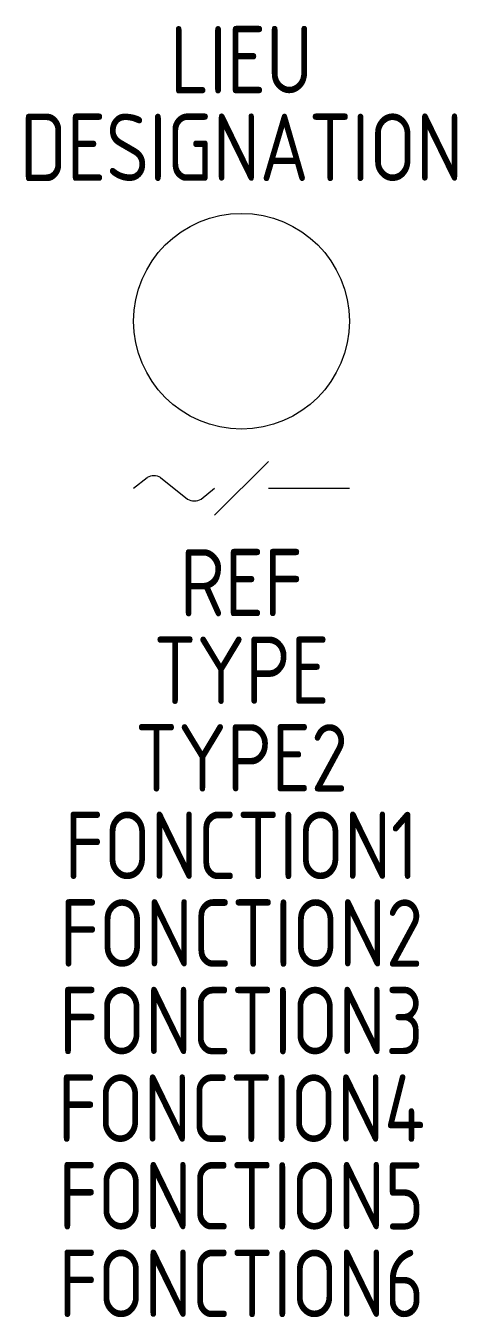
# Model space of a CAD drawing. Header units: millimetres. Extents: x -8 to 8, y -40.9 to 7.
import ezdxf
from ezdxf.enums import TextEntityAlignment as Align

# ---------------------------------------------------------------- set-up
doc = ezdxf.new("R2010")
doc.units = ezdxf.units.MM
for name, color, linetype in [('SYMB_FIL', 3, 'Continuous'), ('SYMB_TXT_NOM', 3, 'Continuous'), ('SYMBOLE', 3, 'Continuous')]:
    doc.layers.add(name, color=color, linetype=linetype)
doc.styles.add('NET2_5', font='isocp.shx', dxfattribs={"width": 0.9, "height": 2.5})

msp = doc.modelspace()

# ---------------------------------------------------------------- linework, layer by layer
at = {"layer": 'SYMB_FIL'}
for p, q in [((-1, -11.2), (1, -9.2)), ((-4, -10.2), (-3.5, -9.8)), ((-3, -9.8), (-2, -10.6)), ((-1.5, -10.6), (-1, -10.2)), ((1, -10.2), (4, -10.2))]:
    msp.add_line(p, q, dxfattribs=at)
for centre, start, end in [((-3.25, -10.233), 60, 120), ((-1.75, -10.167), 240, 300)]:
    msp.add_arc(centre, 0.5, start, end, dxfattribs=at)
at = {"layer": 'SYMBOLE'}
msp.add_circle((0, -4), 4, dxfattribs=at)

# ---------------------------------------------------------------- texts
at = {"layer": 'SYMB_TXT_NOM', "style": 'NET2_5', "width": 0.9, "flags": 8}
for tag, p in [('LIEU', (0, 4.45)), ('DESIGNATION', (0, 1.2)), ('REF', (0, -14.95)), ('TYPE', (0, -18.2)), ('TYPE2', (0, -21.45)), ('FONCTION1', (0, -24.7)), ('FONCTION2', (0, -27.95)), ('FONCTION3', (0, -31.2)), ('FONCTION4', (0, -34.45)), ('FONCTION5', (0, -37.7)), ('FONCTION6', (0, -40.95))]:
    msp.add_attdef(tag, text='', height=2.5, dxfattribs=at).set_placement(p, align=Align.CENTER)

doc.saveas('drawing.dxf')
